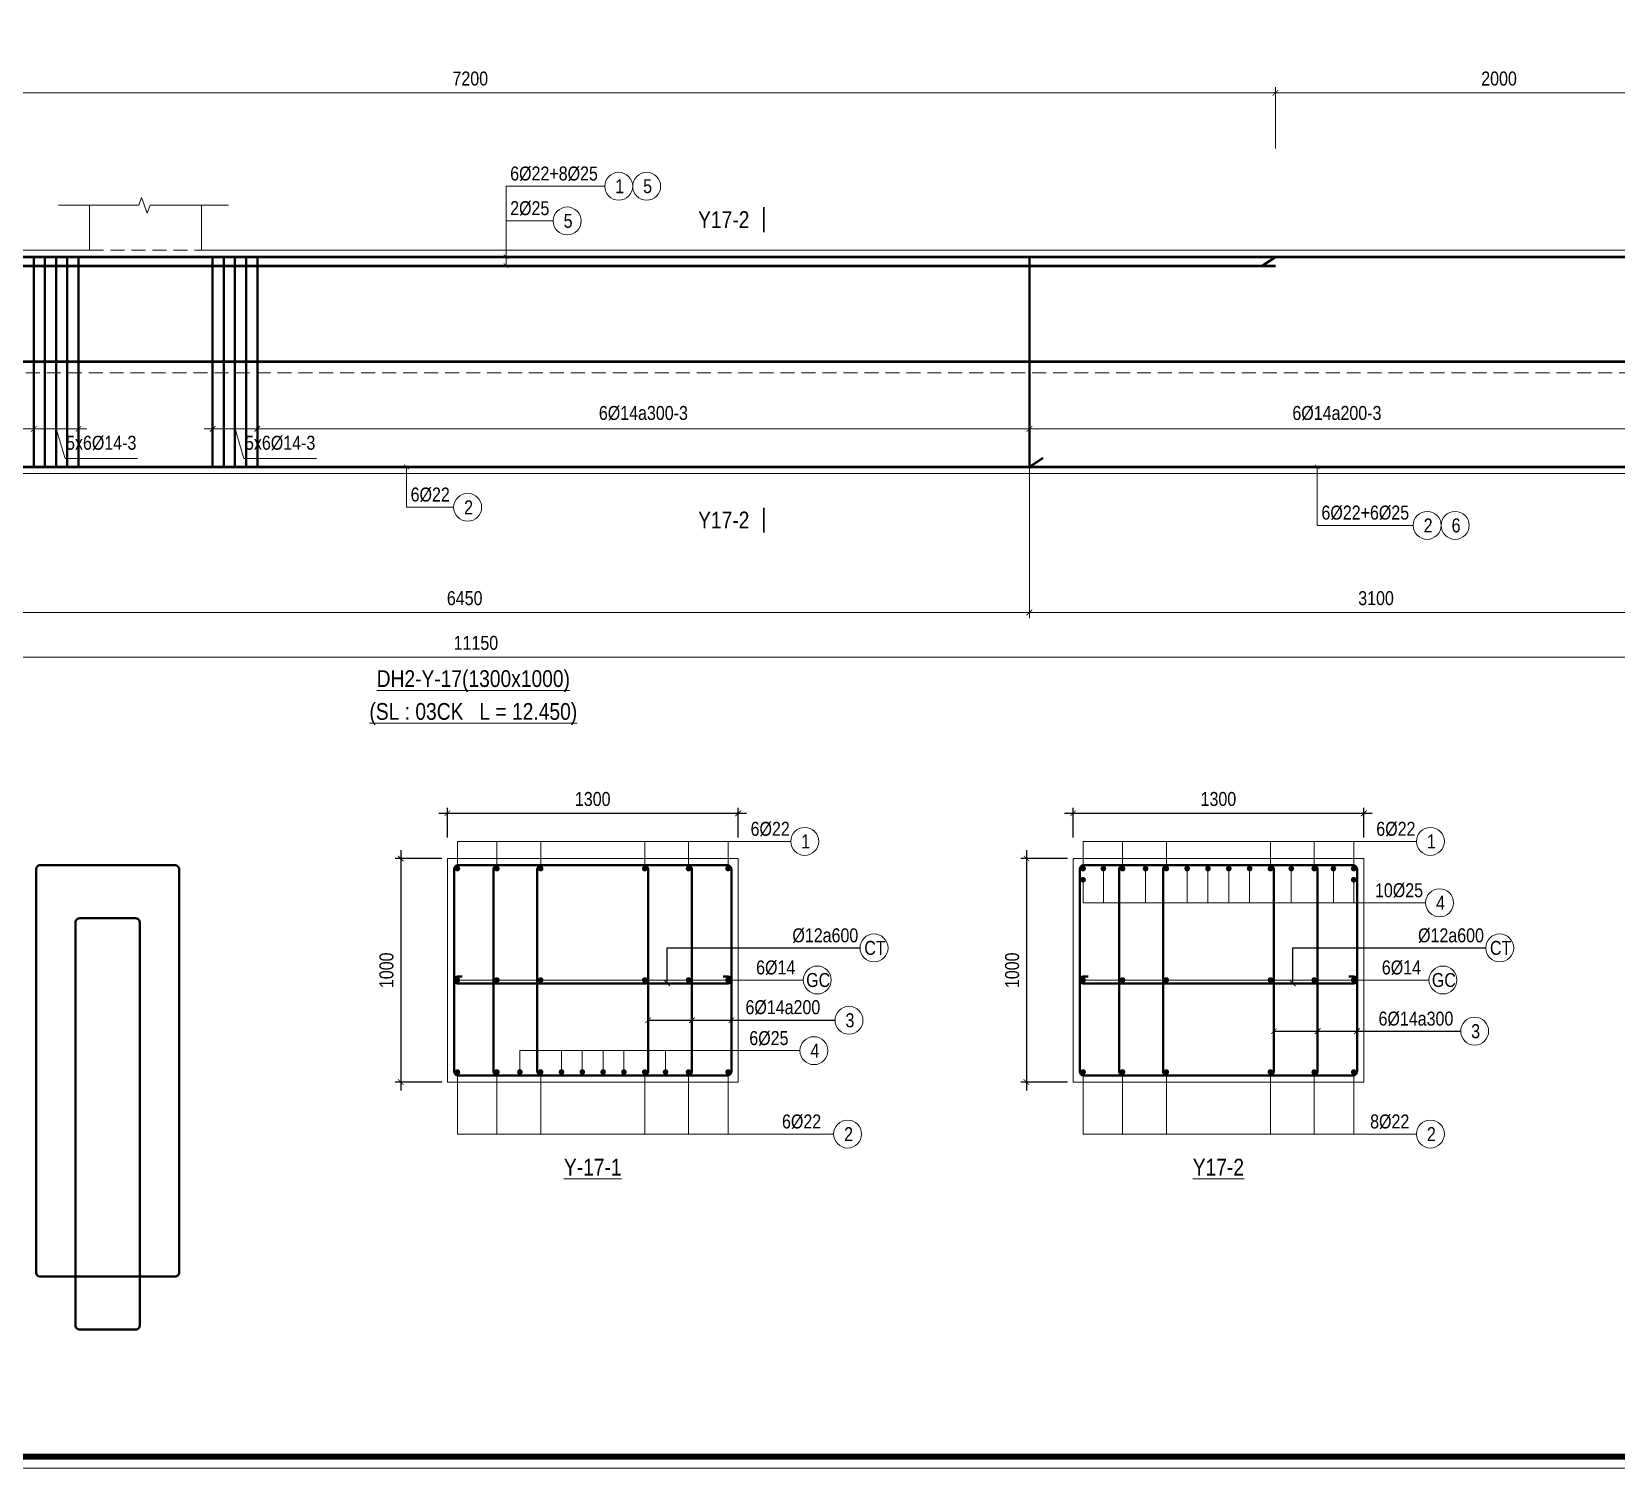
# Model space of a CAD drawing. Header units: millimetres. Extents: x 3014920 to 3563667, y -1638653 to -1356471.
# Drawn here: x 3199796 to 3206882, y -1620686 to -1614259 of the extents above; entities that cross this region are included whole.
import ezdxf
from ezdxf.enums import TextEntityAlignment as Align
from ezdxf.xclip import XClip

# ---------------------------------------------------------------- set-up
doc = ezdxf.new("R2010")
doc.units = ezdxf.units.MM
doc.header["$MEASUREMENT"] = 0
doc.header["$XCLIPFRAME"] = 0
doc.header["$PDMODE"] = 2
doc.linetypes.add('HIDDEN', pattern=[0.375, 0.25, -0.125])
doc.layers.get('0').update_dxf_attribs({"lineweight": 9})
doc.layers.get('Defpoints').update_dxf_attribs({"color": 10, "lineweight": 0})
for name, color, linetype, lineweight in [('CDAI', 21, 'Continuous', 40), ('CTHEP', 50, 'Continuous', 50), ('DBAO', 90, 'Continuous', 13), ('DGIONG', 130, 'Continuous', 13), ('DMo', 9, 'HIDDEN', 9), ('KTH', 154, 'Continuous', 9), ('Net khuat', 8, 'HIDDEN', 13), ('TEXT', 7, 'Continuous', 15)]:
    doc.layers.add(name, color=color, linetype=linetype, lineweight=lineweight)
doc.styles.add('Star-HelCon', font='VHELVCN_0.TTF')
doc.styles.add('TTP-HelCon', font='VHELVCN_0.TTF')
doc.styles.add('VNI-HELVE-CONDENSE', font='VHELVCN_0.TTF')
doc.dimstyles.new('kc-25', dxfattribs={"dimtxt": 62.5, "dimasz": 20, "dimexe": 20, "dimexo": 50, "dimgap": 25, "dimtad": 3, "dimdec": 0, "dimzin": 0, "dimdsep": 46, "dimtxsty": 'VNI-HELVE-CONDENSE', "dimblk": 'DIM', "dimcen": 2.5, "dimclrd": 256, "dimclre": 154, "dimclrt": 7, "dimaunit": 1, "dimadec": 0, "dimazin": 0, "dimtfac": 1, "dimtdec": 0, "dimtix": 1, "dimtmove": 0, "dimatfit": 3, "dimldrblk": 'DOT', "dimfxl": 1, "dimtolj": 1, "dimtzin": 0, "dimarcsym": 0})
doc.dimstyles.new('TTP-25', dxfattribs={"dimscale": 25, "dimtxt": 2.5, "dimasz": 1, "dimexe": 1, "dimexo": 1, "dimgap": 0.09, "dimtad": 0, "dimdec": 4, "dimrnd": 1, "dimzin": 9, "dimdsep": 46, "dimtxsty": 'TTP-HelCon', "dimblk": 'ARCHTICK', "dimcen": 0.09, "dimdle": 1.5, "dimclrd": 256, "dimclre": 256, "dimclrt": 7, "dimadec": 0, "dimazin": 0, "dimtfac": 1, "dimtdec": 4, "dimtmove": 0, "dimatfit": 3, "dimldrblk": 'ARCHTICK', "dimfxl": 1, "dimtvp": 1, "dimtolj": 1, "dimtzin": 0, "dimarcsym": 0})

# ---------------------------------------------------------------- blocks, each defined once
blk = doc.blocks.new('2Y-18')
at = {"layer": 'CTHEP'}
for p, q in [((1530, -30), (33160, -30)), ((33139.28463, -500), (1560, -500))]:
    blk.add_line(p, q, dxfattribs=at)
blk.add_lwpolyline([(1530, -970), (33160, -970), (33160, -370.27649)], dxfattribs=at)
at = {"layer": 'DBAO', "linetype": 'Continuous', "flags": 128}
for points in [[(1500, 200), (1500, -1000), (22375, -1000)], [(1500, -1100), (22275, -1100)]]:
    blk.add_lwpolyline(points, dxfattribs=at)
blk = doc.blocks.new('_ArchTick')
at = {"color": 0, "linetype": 'ByBlock', "const_width": 0.15}
blk.add_lwpolyline([(-0.5, -0.5), (0.5, 0.5)], dxfattribs=at)
blk = doc.blocks.new('*D2089')
at = {"layer": 'Defpoints', "color": 0, "transparency": 16777216}
for p in [(2596563.4, -2147249.9), (2594563.4, -2147523.9), (2596563.4, -2147623.9)]:
    blk.add_point(p, dxfattribs=at)
at = {"layer": 'KTH', "lineweight": -2, "transparency": 16777216}
for p, q in [((2594525.9, -2147249.9), (2596600.9, -2147249.9)), ((2594563.4, -2147498.9), (2594563.4, -2147224.9)), ((2596563.4, -2147598.9), (2596563.4, -2147224.9))]:
    blk.add_line(p, q, dxfattribs=at)
at = {"layer": 'KTH', "lineweight": -2, "transparency": 16777216, "xscale": 25, "yscale": 25, "zscale": 25, "rotation": 180}
blk.add_blockref('_ArchTick', (2594563.4, -2147249.9), dxfattribs=at)
at = {"layer": 'KTH', "lineweight": -2, "transparency": 16777216, "xscale": 25, "yscale": 25, "zscale": 25}
blk.add_blockref('_ArchTick', (2596563.4, -2147249.9), dxfattribs=at)
at = {"layer": 'KTH', "color": 7, "transparency": 16777216, "insert": (2595563.4, -2147186.1), "char_height": 62.5, "attachment_point": 5, "style": 'TTP-HelCon'}
blk.add_mtext('\\A1;2000', dxfattribs=at)
blk = doc.blocks.new('*D2092')
at = {"layer": 'Defpoints', "color": 0, "transparency": 16777216}
for p in [(2587363.3, -2147249.9), (2587363.3, -2147523.9), (2594563.4, -2147523.9)]:
    blk.add_point(p, dxfattribs=at)
at = {"layer": 'KTH', "lineweight": -2, "transparency": 16777216}
for p, q in [((2594600.9, -2147249.9), (2587325.8, -2147249.9)), ((2587363.3, -2147498.9), (2587363.3, -2147224.9)), ((2594563.4, -2147498.9), (2594563.4, -2147224.9))]:
    blk.add_line(p, q, dxfattribs=at)
at = {"layer": 'KTH', "lineweight": -2, "transparency": 16777216, "xscale": 25, "yscale": 25, "zscale": 25, "rotation": 180}
blk.add_blockref('_ArchTick', (2587363.3, -2147249.9), dxfattribs=at)
at = {"layer": 'KTH', "lineweight": -2, "transparency": 16777216, "xscale": 25, "yscale": 25, "zscale": 25}
blk.add_blockref('_ArchTick', (2594563.4, -2147249.9), dxfattribs=at)
at = {"layer": 'KTH', "color": 7, "transparency": 16777216, "insert": (2590963.3, -2147186.1), "char_height": 62.5, "attachment_point": 5, "style": 'TTP-HelCon'}
blk.add_mtext('\\A1;7200', dxfattribs=at)
blk = doc.blocks.new('*D2093')
at = {"layer": 'Defpoints', "color": 0, "transparency": 16777216}
for p in [(2590011.3, -2148555.8), (2593463.4, -2148555.8), (2590011.3, -2148752.9)]:
    blk.add_point(p, dxfattribs=at)
at = {"layer": 'KTH', "lineweight": -2, "transparency": 16777216}
for p, q in [((2590011.3, -2148580.8), (2590011.3, -2148777.9)), ((2593463.4, -2148580.8), (2593463.4, -2148777.9)), ((2593500.9, -2148752.9), (2589973.8, -2148752.9))]:
    blk.add_line(p, q, dxfattribs=at)
at = {"layer": 'KTH', "lineweight": -2, "transparency": 16777216, "xscale": 25, "yscale": 25, "zscale": 25, "rotation": 180}
blk.add_blockref('_ArchTick', (2590011.3, -2148752.9), dxfattribs=at)
at = {"layer": 'KTH', "lineweight": -2, "transparency": 16777216, "xscale": 25, "yscale": 25, "zscale": 25}
blk.add_blockref('_ArchTick', (2593463.4, -2148752.9), dxfattribs=at)
at = {"layer": 'KTH', "color": 7, "transparency": 16777216, "insert": (2591737.3, -2148683), "char_height": 62.5, "attachment_point": 5, "style": 'TTP-HelCon'}
blk.add_mtext('\\A1;6Þ14a300-3', dxfattribs=at)
blk = doc.blocks.new('*D2095')
at = {"layer": 'Defpoints', "color": 0, "transparency": 16777216}
for p in [(2593463.4, -2148555.8), (2596213.4, -2148555.8), (2593463.4, -2148752.9)]:
    blk.add_point(p, dxfattribs=at)
at = {"layer": 'KTH', "lineweight": -2, "transparency": 16777216}
for p, q in [((2593463.4, -2148580.8), (2593463.4, -2148777.9)), ((2596213.4, -2148580.8), (2596213.4, -2148777.9)), ((2596250.9, -2148752.9), (2593425.9, -2148752.9))]:
    blk.add_line(p, q, dxfattribs=at)
at = {"layer": 'KTH', "lineweight": -2, "transparency": 16777216, "xscale": 25, "yscale": 25, "zscale": 25, "rotation": 180}
blk.add_blockref('_ArchTick', (2593463.4, -2148752.9), dxfattribs=at)
at = {"layer": 'KTH', "lineweight": -2, "transparency": 16777216, "xscale": 25, "yscale": 25, "zscale": 25}
blk.add_blockref('_ArchTick', (2596213.4, -2148752.9), dxfattribs=at)
at = {"layer": 'KTH', "color": 7, "transparency": 16777216, "insert": (2594838.4, -2148683), "char_height": 62.5, "attachment_point": 5, "style": 'TTP-HelCon'}
blk.add_mtext('\\A1;6Þ14a200-3', dxfattribs=at)
blk = doc.blocks.new('*D2097')
at = {"layer": 'Defpoints', "color": 0, "transparency": 16777216}
for p in [(2585413.4, -2149273.4), (2596563.4, -2149273.4), (2596563.4, -2149774.4)]:
    blk.add_point(p, dxfattribs=at)
at = {"layer": 'KTH', "lineweight": -2, "transparency": 16777216}
for p, q in [((2585413.4, -2149298.4), (2585413.4, -2149799.4)), ((2596563.4, -2149298.4), (2596563.4, -2149799.4)), ((2585375.9, -2149774.4), (2596600.9, -2149774.4))]:
    blk.add_line(p, q, dxfattribs=at)
at = {"layer": 'KTH', "lineweight": -2, "transparency": 16777216, "xscale": 25, "yscale": 25, "zscale": 25, "rotation": 180}
blk.add_blockref('_ArchTick', (2585413.4, -2149774.4), dxfattribs=at)
at = {"layer": 'KTH', "lineweight": -2, "transparency": 16777216, "xscale": 25, "yscale": 25, "zscale": 25}
blk.add_blockref('_ArchTick', (2596563.4, -2149774.4), dxfattribs=at)
at = {"layer": 'KTH', "color": 7, "transparency": 16777216, "insert": (2590988.4, -2149710.5), "char_height": 62.5, "attachment_point": 5, "style": 'TTP-HelCon'}
blk.add_mtext('\\A1;11150', dxfattribs=at)
blk = doc.blocks.new('MC')
at = {"layer": 'CTHEP', "const_width": 10, "elevation": 0}
blk.add_lwpolyline([(36.4, 150), (36.4, 0)], dxfattribs=at)
at = {"layer": 'TEXT', "style": 'TTP-HelCon'}
blk.add_attdef('A', text='', height=100, dxfattribs=at).set_placement((-50, 25.5), align=Align.RIGHT)
blk = doc.blocks.new('*D2102')
at = {"layer": 'Defpoints', "color": 0, "transparency": 16777216}
for p in [(2593463.4, -2148452.9), (2588413.3, -2149164.7), (2593463.4, -2149574.4)]:
    blk.add_point(p, dxfattribs=at)
at = {"layer": 'KTH', "lineweight": -2, "transparency": 16777216}
for p, q in [((2593463.4, -2148477.9), (2593463.4, -2149599.4)), ((2588413.3, -2149189.7), (2588413.3, -2149599.4)), ((2588375.8, -2149574.4), (2593500.9, -2149574.4))]:
    blk.add_line(p, q, dxfattribs=at)
at = {"layer": 'KTH', "lineweight": -2, "transparency": 16777216, "xscale": 25, "yscale": 25, "zscale": 25, "rotation": 180}
blk.add_blockref('_ArchTick', (2588413.3, -2149574.4), dxfattribs=at)
at = {"layer": 'KTH', "lineweight": -2, "transparency": 16777216, "xscale": 25, "yscale": 25, "zscale": 25}
blk.add_blockref('_ArchTick', (2593463.4, -2149574.4), dxfattribs=at)
at = {"layer": 'KTH', "color": 7, "transparency": 16777216, "insert": (2590938.3, -2149510.6), "char_height": 62.5, "attachment_point": 5, "style": 'TTP-HelCon'}
blk.add_mtext('\\A1;6450', dxfattribs=at)
blk = doc.blocks.new('DIM')
h = blk.add_hatch(color=1)
h.paths.add_polyline_path([(0.49, 0.29, 1), (0.29, 0.49), (-0.19, 0), (0.19, 0)])
h.paths.add_polyline_path([(0.19, 0), (-0.19, 0), (-0.49, -0.29, 1), (-0.29, -0.49)])
at = {"color": 9}
for p, q in [((-0.19, 0), (-1.5, 0)), ((0.19, 0), (1.5, 0))]:
    blk.add_line(p, q, dxfattribs=at)
at = {"color": 1}
for p, q in [((-0.49, -0.29), (0.29, 0.49)), ((-0.29, -0.49), (0.49, 0.29)), ((-0.19, 0), (0.19, 0))]:
    blk.add_line(p, q, dxfattribs=at)
blk.add_arc((-0.39, -0.39), 0.138, 135, 315, dxfattribs=at)
blk = doc.blocks.new('*D2103')
at = {"layer": 'Defpoints', "color": 0, "transparency": 16777216}
for p in [(2593463.4, -2148452.9), (2596563.4, -2149155.6), (2596563.4, -2149574.4)]:
    blk.add_point(p, dxfattribs=at)
at = {"layer": 'KTH', "lineweight": -2, "transparency": 16777216}
for p, q in [((2593463.4, -2148477.9), (2593463.4, -2149599.4)), ((2596563.4, -2149180.6), (2596563.4, -2149599.4)), ((2593425.9, -2149574.4), (2596600.9, -2149574.4))]:
    blk.add_line(p, q, dxfattribs=at)
at = {"layer": 'KTH', "lineweight": -2, "transparency": 16777216, "xscale": 25, "yscale": 25, "zscale": 25, "rotation": 180}
blk.add_blockref('_ArchTick', (2593463.4, -2149574.4), dxfattribs=at)
at = {"layer": 'KTH', "lineweight": -2, "transparency": 16777216, "xscale": 25, "yscale": 25, "zscale": 25}
blk.add_blockref('_ArchTick', (2596563.4, -2149574.4), dxfattribs=at)
at = {"layer": 'KTH', "color": 7, "transparency": 16777216, "insert": (2595013.4, -2149510.6), "char_height": 62.5, "attachment_point": 5, "style": 'TTP-HelCon'}
blk.add_mtext('\\A1;3100', dxfattribs=at)
blk = doc.blocks.new('*D2104')
at = {"layer": 'Defpoints', "color": 0, "transparency": 16777216}
for p in [(2589811.3, -2148555.8), (2590011.3, -2148555.8), (2590011.3, -2148752.9)]:
    blk.add_point(p, dxfattribs=at)
at = {"layer": 'KTH', "lineweight": -2, "transparency": 16777216}
for p, q in [((2589811.3, -2148580.8), (2589811.3, -2148777.9)), ((2590011.3, -2148580.8), (2590011.3, -2148777.9)), ((2589773.8, -2148752.9), (2590048.8, -2148752.9)), ((2589911.3, -2148752.9), (2589951.2, -2148886.2)), ((2589951.2, -2148886.2), (2590275, -2148886.2))]:
    blk.add_line(p, q, dxfattribs=at)
at = {"layer": 'KTH', "lineweight": -2, "transparency": 16777216, "xscale": 25, "yscale": 25, "zscale": 25, "rotation": 180}
blk.add_blockref('_ArchTick', (2589811.3, -2148752.9), dxfattribs=at)
at = {"layer": 'KTH', "lineweight": -2, "transparency": 16777216, "xscale": 25, "yscale": 25, "zscale": 25}
blk.add_blockref('_ArchTick', (2590011.3, -2148752.9), dxfattribs=at)
at = {"layer": 'KTH', "color": 7, "transparency": 16777216, "insert": (2590113.1, -2148816.3), "char_height": 62.5, "attachment_point": 5, "style": 'TTP-HelCon'}
blk.add_mtext('\\A1;5x6Þ14-3', dxfattribs=at)
blk = doc.blocks.new('*D2105')
at = {"layer": 'Defpoints', "color": 0, "transparency": 16777216}
for p in [(2589011.3, -2148555.8), (2589211.3, -2148555.8), (2589011.3, -2148752.9)]:
    blk.add_point(p, dxfattribs=at)
at = {"layer": 'KTH', "lineweight": -2, "transparency": 16777216}
for p, q in [((2589011.3, -2148580.8), (2589011.3, -2148777.9)), ((2589211.3, -2148580.8), (2589211.3, -2148777.9)), ((2589248.8, -2148752.9), (2588973.8, -2148752.9)), ((2589111.3, -2148752.9), (2589151.2, -2148886.2)), ((2589151.2, -2148886.2), (2589475, -2148886.2))]:
    blk.add_line(p, q, dxfattribs=at)
at = {"layer": 'KTH', "lineweight": -2, "transparency": 16777216, "xscale": 25, "yscale": 25, "zscale": 25, "rotation": 180}
blk.add_blockref('_ArchTick', (2589011.3, -2148752.9), dxfattribs=at)
at = {"layer": 'KTH', "lineweight": -2, "transparency": 16777216, "xscale": 25, "yscale": 25, "zscale": 25}
blk.add_blockref('_ArchTick', (2589211.3, -2148752.9), dxfattribs=at)
at = {"layer": 'KTH', "color": 7, "transparency": 16777216, "insert": (2589313.1, -2148816.3), "char_height": 62.5, "attachment_point": 5, "style": 'TTP-HelCon'}
blk.add_mtext('\\A1;5x6Þ14-3', dxfattribs=at)
blk = doc.blocks.new('*D2106')
at = {"layer": 'Defpoints', "color": 0, "transparency": 16777216}
for p in [(2588413.3, -2148555.8), (2589011.3, -2148555.8), (2588413.3, -2148752.9)]:
    blk.add_point(p, dxfattribs=at)
at = {"layer": 'KTH', "lineweight": -2, "transparency": 16777216}
for p, q in [((2588413.3, -2148580.8), (2588413.3, -2148777.9)), ((2589011.3, -2148580.8), (2589011.3, -2148777.9)), ((2589048.8, -2148752.9), (2588375.8, -2148752.9))]:
    blk.add_line(p, q, dxfattribs=at)
at = {"layer": 'KTH', "lineweight": -2, "transparency": 16777216, "xscale": 25, "yscale": 25, "zscale": 25, "rotation": 180}
blk.add_blockref('_ArchTick', (2588413.3, -2148752.9), dxfattribs=at)
at = {"layer": 'KTH', "lineweight": -2, "transparency": 16777216, "xscale": 25, "yscale": 25, "zscale": 25}
blk.add_blockref('_ArchTick', (2589011.3, -2148752.9), dxfattribs=at)
at = {"layer": 'KTH', "color": 7, "transparency": 16777216, "insert": (2588712.3, -2148683), "char_height": 62.5, "attachment_point": 5, "style": 'TTP-HelCon'}
blk.add_mtext('\\A1;6Þ14a300-3', dxfattribs=at)
blk = doc.blocks.new('*D366')
at = {"layer": 'Defpoints', "color": 0, "ltscale": 500, "transparency": 16777216}
for p in [(3201655.1, -1617957.7), (3201446.9, -1618957.7), (3201655.1, -1618957.7)]:
    blk.add_point(p, dxfattribs=at)
at = {"layer": 'KTH', "lineweight": -2, "ltscale": 500, "transparency": 16777216}
for p, q in [((3201446.9, -1617920.2), (3201446.9, -1618995.2)), ((3201630.1, -1617957.7), (3201421.9, -1617957.7)), ((3201630.1, -1618957.7), (3201421.9, -1618957.7))]:
    blk.add_line(p, q, dxfattribs=at)
at = {"layer": 'KTH', "lineweight": -2, "ltscale": 500, "transparency": 16777216, "xscale": 25, "yscale": 25, "zscale": 25}
for p, rotation in [((3201446.9, -1617957.7), 90), ((3201446.9, -1618957.7), 270)]:
    blk.add_blockref('_ArchTick', p, dxfattribs=dict(at, rotation=rotation))
at = {"layer": 'KTH', "color": 7, "ltscale": 500, "transparency": 16777216, "insert": (3201383, -1618457.7), "char_height": 62.5, "attachment_point": 5, "rotation": 90, "style": 'TTP-HelCon'}
blk.add_mtext('\\A1;1000', dxfattribs=at)
blk = doc.blocks.new('*D367')
at = {"layer": 'Defpoints', "color": 0, "ltscale": 500, "transparency": 16777216}
for p in [(3201655.1, -1617755.5), (3201655.1, -1617888.7), (3202955.1, -1617888.7)]:
    blk.add_point(p, dxfattribs=at)
at = {"layer": 'KTH', "lineweight": -2, "ltscale": 500, "transparency": 16777216}
for p, q in [((3202992.6, -1617755.5), (3201617.6, -1617755.5)), ((3201655.1, -1617863.7), (3201655.1, -1617730.5)), ((3202955.1, -1617863.7), (3202955.1, -1617730.5))]:
    blk.add_line(p, q, dxfattribs=at)
at = {"layer": 'KTH', "lineweight": -2, "ltscale": 500, "transparency": 16777216, "xscale": 25, "yscale": 25, "zscale": 25, "rotation": 180}
blk.add_blockref('_ArchTick', (3201655.1, -1617755.5), dxfattribs=at)
at = {"layer": 'KTH', "lineweight": -2, "ltscale": 500, "transparency": 16777216, "xscale": 25, "yscale": 25, "zscale": 25}
blk.add_blockref('_ArchTick', (3202955.1, -1617755.5), dxfattribs=at)
at = {"layer": 'KTH', "color": 7, "ltscale": 500, "transparency": 16777216, "insert": (3202305.1, -1617691.7), "char_height": 62.5, "attachment_point": 5, "style": 'TTP-HelCon'}
blk.add_mtext('\\A1;1300', dxfattribs=at)
blk = doc.blocks.new('*D368')
at = {"layer": 'Defpoints', "color": 0, "ltscale": 500, "transparency": 16777216}
for p in [(3204452.8, -1617957.7), (3204244.6, -1618957.7), (3204452.8, -1618957.7)]:
    blk.add_point(p, dxfattribs=at)
at = {"layer": 'KTH', "lineweight": -2, "ltscale": 500, "transparency": 16777216}
for p, q in [((3204244.6, -1617920.2), (3204244.6, -1618995.2)), ((3204427.8, -1617957.7), (3204219.6, -1617957.7)), ((3204427.8, -1618957.7), (3204219.6, -1618957.7))]:
    blk.add_line(p, q, dxfattribs=at)
at = {"layer": 'KTH', "lineweight": -2, "ltscale": 500, "transparency": 16777216, "xscale": 25, "yscale": 25, "zscale": 25}
for p, rotation in [((3204244.6, -1617957.7), 90), ((3204244.6, -1618957.7), 270)]:
    blk.add_blockref('_ArchTick', p, dxfattribs=dict(at, rotation=rotation))
at = {"layer": 'KTH', "color": 7, "ltscale": 500, "transparency": 16777216, "insert": (3204180.7, -1618457.7), "char_height": 62.5, "attachment_point": 5, "rotation": 90, "style": 'TTP-HelCon'}
blk.add_mtext('\\A1;1000', dxfattribs=at)
blk = doc.blocks.new('*D369')
at = {"layer": 'Defpoints', "color": 0, "ltscale": 500, "transparency": 16777216}
for p in [(3204452.8, -1617755.5), (3204452.8, -1617888.7), (3205752.8, -1617888.7)]:
    blk.add_point(p, dxfattribs=at)
at = {"layer": 'KTH', "lineweight": -2, "ltscale": 500, "transparency": 16777216}
for p, q in [((3205790.3, -1617755.5), (3204415.3, -1617755.5)), ((3204452.8, -1617863.7), (3204452.8, -1617730.5)), ((3205752.8, -1617863.7), (3205752.8, -1617730.5))]:
    blk.add_line(p, q, dxfattribs=at)
at = {"layer": 'KTH', "lineweight": -2, "ltscale": 500, "transparency": 16777216, "xscale": 25, "yscale": 25, "zscale": 25, "rotation": 180}
blk.add_blockref('_ArchTick', (3204452.8, -1617755.5), dxfattribs=at)
at = {"layer": 'KTH', "lineweight": -2, "ltscale": 500, "transparency": 16777216, "xscale": 25, "yscale": 25, "zscale": 25}
blk.add_blockref('_ArchTick', (3205752.8, -1617755.5), dxfattribs=at)
at = {"layer": 'KTH', "color": 7, "ltscale": 500, "transparency": 16777216, "insert": (3205102.8, -1617691.7), "char_height": 62.5, "attachment_point": 5, "style": 'TTP-HelCon'}
blk.add_mtext('\\A1;1300', dxfattribs=at)
blk = doc.blocks.new('CHG_XX_Khung ten')
blk.add_lwpolyline([(15, 579), (826, 579), (826, 15), (15, 15)], close=True)
at = {"color": 4, "linetype": 'Continuous', "const_width": 1}
blk.add_lwpolyline([(17, 577), (824, 577), (824, 17), (17, 17)], close=True, dxfattribs=at)
blk = doc.blocks.new('2Y-43')
at = {"layer": 'CDAI'}
for points in [[(2589011.25174, -2147982.93874), (2589011.25174, -2148922.93874)], [(2589061.25174, -2147982.93874), (2589061.25174, -2148922.93874)], [(2589111.25174, -2147982.93874), (2589111.25174, -2148922.93874)], [(2589161.25174, -2147982.93874), (2589161.25174, -2148922.93874)], [(2589211.25174, -2147982.93874), (2589211.25174, -2148922.93874)], [(2589811.25174, -2147982.93874), (2589811.25174, -2148922.93874)], [(2589861.25174, -2147982.93874), (2589861.25174, -2148922.93874)], [(2589911.25174, -2147982.93874), (2589911.25174, -2148922.93874)], [(2589961.25174, -2147982.93874), (2589961.25174, -2148922.93874)], [(2590011.25174, -2147982.93874), (2590011.25174, -2148922.93874)]]:
    blk.add_lwpolyline(points, dxfattribs=at)
at = {"layer": 'CDAI', "elevation": 0}
blk.add_lwpolyline([(2593463.35307, -2147982.93874), (2593463.35307, -2148922.93873)], dxfattribs=at)
at = {"layer": 'CTHEP'}
for p, q in [((2594504.95315, -2148022.93874), (2594564.80476, -2147982.93874)), ((2596517.81973, -2148452.93874), (2584208.89826, -2148452.93874)), ((2593463.35307, -2148922.93874), (2593523.20468, -2148882.93874)), ((2584146.75912, -2148922.93874), (2596533.35307, -2148922.93873))]:
    blk.add_line(p, q, dxfattribs=at)
for points in [[(2584141.92866, -2147982.93874), (2584141.92866, -2147982.93874), (2596530.06128, -2147982.93874)], [(2587363.3458, -2148022.93874), (2594563.35307, -2148022.93874)]]:
    blk.add_lwpolyline(points, dxfattribs=at)
at = {"layer": 'DBAO', "linetype": 'Continuous'}
for p, q in [((2589261.25174, -2147752.94069), (2589261.25174, -2147952.94069)), ((2589761.25174, -2147752.94069), (2589761.25174, -2147952.94069)), ((2585663.35341, -2147952.93874), (2589261.25174, -2147952.93874)), ((2589761.25174, -2147952.93874), (2596263.35307, -2147952.93874))]:
    blk.add_line(p, q, dxfattribs=at)
at = {"layer": 'DBAO', "linetype": 'Continuous', "flags": 128}
blk.add_lwpolyline([(2584113.35308, -2148952.93874), (2596563.35307, -2148952.93874), (2596563.35307, -2147952.93874)], dxfattribs=at)
at = {"layer": 'DGIONG', "linetype": 'Continuous', "flags": 128}
blk.add_lwpolyline([(2589882.9135, -2147752.94069), (2589531.38507, -2147752.94069), (2589518.88507, -2147787.28415), (2589493.88507, -2147718.59722), (2589481.38507, -2147752.94069), (2589122.24144, -2147752.94069)], dxfattribs=at)
at = {"layer": 'DGIONG'}
for centre in [(2591626.97391, -2147667.6904), (2591751.97391, -2147667.6904), (2591396.60266, -2147822.67141), (2590951.5273, -2149103.69457), (2595242.10044, -2149184.64555), (2595367.10044, -2149184.64555)]:
    blk.add_circle(centre, 62.5, dxfattribs=at)
at = {"layer": 'Net khuat', "ltscale": 250}
for p, q in [((2589261.25174, -2147952.94069), (2589761.25174, -2147952.94069)), ((2585413.35308, -2148502.93874), (2596263.35307, -2148502.93874))]:
    blk.add_line(p, q, dxfattribs=at)
at = {"xscale": 0.75, "yscale": 0.75, "zscale": 0.75}
for p in [(2592248.85115, -2147873.4325), (2592248.85115, -2149217.16679)]:
    blk.add_blockref('MC', p, dxfattribs=at).add_auto_attribs({'A': 'Y17-2'})
at = {"layer": 'TEXT', "style": 'TTP-HelCon'}
for s, p in [('6Þ22+8Þ25', (2591141.68428, -2147641.83746, 0)), ('2Þ25', (2591141.68428, -2147796.81846, 0)), ('6Þ22', (2590696.60892, -2149077.84163, 0)), ('6Þ22+6Þ25', (2594769.29257, -2149158.79261, 0))]:
    blk.add_text(s, height=62.5, dxfattribs=at).set_placement(p)
at = {"layer": 'TEXT', "style": 'Star-HelCon'}
for s, p in [('1', (2591631.14058, -2147667.6904)), ('5', (2591756.14058, -2147667.6904)), ('5', (2591400.76932, -2147822.67141)), ('2', (2590955.69397, -2149103.69457)), ('2', (2595246.26711, -2149184.64555)), ('6', (2595371.26711, -2149184.64555))]:
    blk.add_text(s, height=62.5, dxfattribs=at).set_placement(p, align=Align.MIDDLE)
at = {"layer": 'TEXT', "color": 6, "style": 'TTP-HelCon'}
for s, p in [('%%UDH2-Y-17(1300x1000)', (2590976.86355, -2149907.54444)), ('%%U(SL : 03CK   L = 12.450)', (2590976.86355, -2150054.43903))]:
    blk.add_text(s, height=75, dxfattribs=at).set_placement(p, align=Align.CENTER)
at = {"layer": 'KTH'}
for base, p1, p2, picture, middle in [((2587363.3458, -2147249.89963), (2594563.35307, -2147523.90424), (2587363.3458, -2147523.90424), '*D2092', (2590963.34943, -2147186.0663)), ((2596563.35307, -2147249.89963), (2594563.35307, -2147523.90424), (2596563.35307, -2147623.90424), '*D2089', (2595563.35307, -2147186.0663)), ((2596563.35307, -2149574.4065), (2593463.35307, -2148452.93874), (2596563.35307, -2149155.57008), '*D2103', (2595013.35307, -2149510.57317))]:
    dim = blk.add_linear_dim(base=base, p1=p1, p2=p2, dimstyle='TTP-25', override={"dimtmove": 1}, dxfattribs=at)
    dim.commit()
    dim.dimension.update_dxf_attribs({"geometry": picture, "text_midpoint": middle})
for base, p1, p2, text, picture, middle in [((2593463.35307, -2149574.4065), (2588413.3458, -2149164.65573), (2593463.35307, -2148452.93874), '6450', '*D2102', (2590938.34943, -2149510.57317)), ((2590011.25174, -2148752.93874), (2589811.25174, -2148555.80207), (2590011.25174, -2148555.80207), '5x6Þ14-3', '*D2104', (2589953.47674, -2148816.27207))]:
    dim = blk.add_linear_dim(base=base, p1=p1, p2=p2, text=text, dimstyle='TTP-25', override={"dimtmove": 1}, dxfattribs=at)
    dim.commit()
    dim.dimension.update_dxf_attribs({"geometry": picture, "text_midpoint": middle})
for base, p1, p2, text, picture, middle in [((2588413.3458, -2148752.93874), (2589011.25174, -2148555.80207), (2588413.3458, -2148555.80207), '6Þ14a300-3', '*D2106', (2588712.29877, -2148683.02207)), ((2589011.25174, -2148752.93874), (2589211.25174, -2148555.80207), (2589011.25174, -2148555.80207), '5x6Þ14-3', '*D2105', (2589153.47674, -2148816.27207)), ((2590011.25174, -2148752.93874), (2593463.35307, -2148555.80207), (2590011.25174, -2148555.80207), '6Þ14a300-3', '*D2093', (2591737.3024, -2148683.02207)), ((2593463.35307, -2148752.93874), (2596213.35307, -2148555.80207), (2593463.35307, -2148555.80207), '6Þ14a200-3', '*D2095', (2594838.35307, -2148683.02207))]:
    dim = blk.add_linear_dim(base=base, p1=p1, p2=p2, angle=180, text=text, dimstyle='TTP-25', override={"dimtmove": 1}, dxfattribs=at)
    dim.commit()
    dim.dimension.update_dxf_attribs({"geometry": picture, "text_midpoint": middle})
dim = blk.add_linear_dim(base=(2596563.35307, -2149774.36224), p1=(2585413.3533, -2149273.36224), p2=(2596563.35307, -2149273.36224), angle=180, dimstyle='TTP-25', override={"dimtmove": 1}, dxfattribs=at)
dim.commit()
dim.dimension.update_dxf_attribs({"geometry": '*D2097', "text_midpoint": (2590988.35319, -2149710.52891)})
at = {"layer": 'DGIONG'}
for points in [[(2591123.17251, -2147982.93874), (2591123.17225, -2147667.6904), (2591564.47391, -2147667.6904)], [(2591123.17251, -2148022.93874), (2591123.17225, -2147822.67141), (2591334.10266, -2147822.67141)], [(2590678.09705, -2148922.93874), (2590678.09689, -2149103.69457), (2590889.0273, -2149103.69457)], [(2594750.78085, -2148922.93874), (2594750.78054, -2149184.64555), (2595179.60044, -2149184.64555)]]:
    blk.add_leader(points, dimstyle='kc-25', override={"dimtad": 0, "dimldrblk": 'ArchTick', "dimfxl": 100, "dimarcsym": 1}, dxfattribs=at)

msp = doc.modelspace()

# ---------------------------------------------------------------- linework, layer by layer
at = {"layer": 'CDAI', "elevation": 0}
for points in [[(3199834.72618, -1617987.74011), (3200437.22618, -1617987.74011, -0.4142135624), (3200455.97618, -1618006.49011), (3200455.97618, -1619808.99011, -0.4142135624), (3200437.22618, -1619827.74011), (3199834.72618, -1619827.74011, -0.4142135624), (3199815.97618, -1619808.99011), (3199815.97618, -1618006.49011, -0.4142135624)], [(3201703.85055, -1617987.74011), (3202906.35055, -1617987.74011, -0.4142135624), (3202925.10055, -1618006.49011), (3202925.10055, -1618908.99011, -0.4142135624), (3202906.35055, -1618927.74011), (3201703.85055, -1618927.74011, -0.4142135624), (3201685.10055, -1618908.99011), (3201685.10055, -1618006.49011, -0.4142135624)], [(3201880.27913, -1617987.74011), (3202729.92198, -1617987.74011, -0.4142135624), (3202748.67198, -1618006.49011), (3202748.67198, -1618908.99011, -0.4142135624), (3202729.92198, -1618927.74011), (3201880.27913, -1618927.74011, -0.4142135624), (3201861.52913, -1618908.99011), (3201861.52913, -1618006.49011, -0.4142135624)], [(3202076.15825, -1617987.74011), (3202534.04286, -1617987.74011, -0.4142135624), (3202552.79286, -1618006.49011), (3202552.79286, -1618908.99011, -0.4142135624), (3202534.04286, -1618927.74011), (3202076.15825, -1618927.74011, -0.4142135624), (3202057.40825, -1618908.99011), (3202057.40825, -1618006.49011, -0.4142135624)], [(3204501.56982, -1617987.74011), (3205704.06982, -1617987.74011, -0.4142135624), (3205722.81982, -1618006.49011), (3205722.81982, -1618908.99011, -0.4142135624), (3205704.06982, -1618927.74011), (3204501.56982, -1618927.74011, -0.4142135624), (3204482.81982, -1618908.99011), (3204482.81982, -1618006.49011, -0.4142135624)], [(3204677.99839, -1617987.74011), (3205527.64125, -1617987.74011, -0.4142135624), (3205546.39125, -1618006.49011), (3205546.39125, -1618908.99011, -0.4142135624), (3205527.64125, -1618927.74011), (3204677.99839, -1618927.74011, -0.4142135624), (3204659.24839, -1618908.99011), (3204659.24839, -1618006.49011, -0.4142135624)], [(3204873.87751, -1617987.74011), (3205331.76212, -1617987.74011, -0.4142135624), (3205350.51212, -1618006.49011), (3205350.51212, -1618908.99011, -0.4142135624), (3205331.76212, -1618927.74011), (3204873.87751, -1618927.74011, -0.4142135624), (3204855.12751, -1618908.99011), (3204855.12751, -1618006.49011, -0.4142135624)], [(3200260.79761, -1618224.91674), (3200011.15475, -1618224.91674, 0.4142135624), (3199992.40475, -1618243.66674), (3199992.40475, -1620046.16675, 0.4142135624), (3200011.15475, -1620064.91675), (3200260.79761, -1620064.91674, 0.4142135624), (3200279.54761, -1620046.16674), (3200279.54761, -1618243.66674, 0.4142135624)]]:
    msp.add_lwpolyline(points, format="xyb", close=True, dxfattribs=at)
for points in [[(3201722.02054, -1618486.07344), (3201700.10055, -1618486.07344, 0.4142135624), (3201685.10055, -1618501.07344, 0.4142135624), (3201700.10055, -1618516.07344), (3202910.10055, -1618516.07344, 0.4142135624), (3202925.10055, -1618501.07344, 0.4142135624), (3202910.10055, -1618486.07344), (3202888.18056, -1618486.07344)], [(3204519.73981, -1618486.07344), (3204497.81982, -1618486.07344, 0.4142135624), (3204482.81982, -1618501.07344, 0.4142135624), (3204497.81982, -1618516.07344), (3205707.81982, -1618516.07344, 0.4142135624), (3205722.81982, -1618501.07344, 0.4142135624), (3205707.81982, -1618486.07344), (3205685.89983, -1618486.07344)]]:
    msp.add_lwpolyline(points, format="xyb", dxfattribs=at)
at = {"layer": 'CTHEP', "const_width": 12.5, "elevation": 0}
for points in [[(3201693.85055, -1618002.74011, 1), (3201706.35055, -1618002.74011, 1)], [(3201870.27913, -1618002.74011, -1), (3201882.77913, -1618002.74011, -1)], [(3202066.15825, -1618002.74011, -1), (3202078.65825, -1618002.74011, -1)], [(3202531.54286, -1618002.74011, -1), (3202544.04286, -1618002.74011, -1)], [(3202739.92198, -1618002.74011, 1), (3202727.42198, -1618002.74011, 1)], [(3202903.85055, -1618002.74011, 1), (3202916.35055, -1618002.74011, 1)], [(3204491.56982, -1618002.74011, 1), (3204504.06982, -1618002.74011, 1)], [(3204582.2841, -1618002.74011, -1), (3204594.7841, -1618002.74011, -1)], [(3204667.99839, -1618002.74011, -1), (3204680.49839, -1618002.74011, -1)], [(3204770.80059, -1618002.74011, -1), (3204783.30059, -1618002.74011, -1)], [(3204863.87751, -1618002.74011, -1), (3204876.37751, -1618002.74011, -1)], [(3204956.95443, -1618002.74011, -1), (3204969.45443, -1618002.74011, -1)], [(3205062.53136, -1618002.74011, 1), (3205050.03136, -1618002.74011, 1)], [(3205143.10828, -1618002.74011, -1), (3205155.60828, -1618002.74011, -1)], [(3205236.1852, -1618002.74011, -1), (3205248.6852, -1618002.74011, -1)], [(3205329.26212, -1618002.74011, -1), (3205341.76212, -1618002.74011, -1)], [(3205434.83905, -1618002.74011, 1), (3205422.33905, -1618002.74011, 1)], [(3205537.64125, -1618002.74011, 1), (3205525.14125, -1618002.74011, 1)], [(3205623.35553, -1618002.74011, 1), (3205610.85553, -1618002.74011, 1)], [(3205701.56982, -1618002.74011, 1), (3205714.06982, -1618002.74011, 1)], [(3204491.56982, -1618052.74011, 1), (3204504.06982, -1618052.74011, 1)], [(3205701.56982, -1618052.74011, 1), (3205714.06982, -1618052.74011, 1)], [(3201693.85055, -1618501.07344, 1), (3201706.35055, -1618501.07344, 1)], [(3201870.27913, -1618501.07345, -1), (3201882.77913, -1618501.07345, -1)], [(3202066.15825, -1618501.07345, -1), (3202078.65825, -1618501.07345, -1)], [(3202531.54286, -1618501.07345, -1), (3202544.04286, -1618501.07345, -1)], [(3202739.92198, -1618501.07345, 1), (3202727.42198, -1618501.07345, 1)], [(3202903.85055, -1618501.07344, 1), (3202916.35055, -1618501.07344, 1)], [(3204491.56982, -1618501.07344, 1), (3204504.06982, -1618501.07344, 1)], [(3204667.99839, -1618501.07345, -1), (3204680.49839, -1618501.07345, -1)], [(3204863.87751, -1618501.07345, -1), (3204876.37751, -1618501.07345, -1)], [(3205329.26212, -1618501.07345, -1), (3205341.76212, -1618501.07345, -1)], [(3205537.64125, -1618501.07345, 1), (3205525.14125, -1618501.07345, 1)], [(3205701.56982, -1618501.07344, 1), (3205714.06982, -1618501.07344, 1)], [(3201693.85055, -1618912.74011, 1), (3201706.35055, -1618912.74011, 1)], [(3201870.27913, -1618912.74011, 1), (3201882.77913, -1618912.74011, 1)], [(3201973.08132, -1618912.74011, 1), (3201985.58132, -1618912.74011, 1)], [(3202066.15825, -1618912.74011, 1), (3202078.65825, -1618912.74011, 1)], [(3202159.23517, -1618912.74011, 1), (3202171.73517, -1618912.74011, 1)], [(3202264.81209, -1618912.74011, -1), (3202252.31209, -1618912.74011, -1)], [(3202345.38902, -1618912.74011, 1), (3202357.88902, -1618912.74011, 1)], [(3202438.46594, -1618912.74011, 1), (3202450.96594, -1618912.74011, 1)], [(3202531.54286, -1618912.74011, 1), (3202544.04286, -1618912.74011, 1)], [(3202637.11978, -1618912.74011, -1), (3202624.61978, -1618912.74011, -1)], [(3202739.92198, -1618912.74011, -1), (3202727.42198, -1618912.74011, -1)], [(3202903.85055, -1618912.74011, 1), (3202916.35055, -1618912.74011, 1)], [(3204491.56982, -1618912.74011, 1), (3204504.06982, -1618912.74011, 1)], [(3204667.99839, -1618912.74011, 1), (3204680.49839, -1618912.74011, 1)], [(3204863.87751, -1618912.74011, 1), (3204876.37751, -1618912.74011, 1)], [(3205329.26212, -1618912.74011, 1), (3205341.76212, -1618912.74011, 1)], [(3205537.64125, -1618912.74011, -1), (3205525.14125, -1618912.74011, -1)], [(3205701.56982, -1618912.74011, 1), (3205714.06982, -1618912.74011, 1)]]:
    msp.add_lwpolyline(points, format="xyb", close=True, dxfattribs=at)
at = {"layer": 'DBAO', "elevation": 0, "flags": 128}
for points in [[(3201655.10055, -1617957.74011), (3202955.10055, -1617957.74011)], [(3202955.10055, -1617957.74011), (3202955.10055, -1618957.74011), (3201655.10055, -1618957.74011), (3201655.10055, -1617957.74011)], [(3204452.81982, -1617957.74011), (3205752.81982, -1617957.74011)], [(3205752.81982, -1617957.74011), (3205752.81982, -1618957.74011), (3204452.81982, -1618957.74011), (3204452.81982, -1617957.74011)]]:
    msp.add_lwpolyline(points, dxfattribs=at)
at = {"layer": 'DGIONG'}
for p, q in [((3201700.10055, -1618002.74011), (3201700.10055, -1617880.99011)), ((3201700.10055, -1617880.99011), (3203190.69706, -1617880.99011)), ((3201876.52913, -1618002.74011), (3201876.52913, -1617880.99011)), ((3202072.40825, -1618002.74011), (3202072.40825, -1617880.99011)), ((3202537.79286, -1618002.74011), (3202537.79286, -1617880.99011)), ((3202733.67198, -1618002.74011), (3202733.67198, -1617880.99011)), ((3202910.10055, -1618002.74011), (3202910.10055, -1617880.99011)), ((3204497.81982, -1618002.74011), (3204497.81982, -1617880.99011)), ((3204497.81982, -1617880.99011), (3205988.41633, -1617880.99011)), ((3204674.24839, -1618002.74011), (3204674.24839, -1617880.99011)), ((3204870.12751, -1618002.74011), (3204870.12751, -1617880.99011)), ((3205335.51212, -1618002.74011), (3205335.51212, -1617880.99011)), ((3205531.39125, -1618002.74011), (3205531.39125, -1617880.99011)), ((3205707.81982, -1618002.74011), (3205707.81982, -1617880.99011)), ((3204497.81982, -1618052.74011), (3204497.81982, -1618155.76911)), ((3204588.5341, -1618002.74011), (3204588.5341, -1618155.76911)), ((3204777.05059, -1618002.74011), (3204777.05059, -1618155.76911)), ((3204963.20443, -1618002.74011), (3204963.20443, -1618155.76911)), ((3205056.28136, -1618002.74011), (3205056.28136, -1618155.76911)), ((3205149.35828, -1618002.74011), (3205149.35828, -1618155.76911)), ((3205242.4352, -1618002.74011), (3205242.4352, -1618155.76911)), ((3205428.58905, -1618002.74011), (3205428.58905, -1618155.76911)), ((3205617.10553, -1618002.74011), (3205617.10553, -1618155.76911)), ((3205707.81982, -1618052.74011), (3205707.81982, -1618155.76911)), ((3204497.81982, -1618155.76911), (3206029.32185, -1618155.76911)), ((3201700.10055, -1618501.07344), (3203246.66162, -1618501.07345)), ((3204497.81982, -1618501.07344), (3206044.38088, -1618501.07345)), ((3201979.33132, -1618817.12161), (3203231.60259, -1618817.12161)), ((3201979.33132, -1618817.12161), (3201979.33132, -1618912.74011)), ((3202165.48517, -1618817.12161), (3202165.48517, -1618912.74011)), ((3202258.56209, -1618912.74011), (3202258.56209, -1618817.12161)), ((3202351.63902, -1618912.74011), (3202351.63902, -1618817.12161)), ((3202444.71594, -1618817.12161), (3202444.71594, -1618912.74011)), ((3202630.86978, -1618817.12161), (3202630.86978, -1618912.74011)), ((3201700.10055, -1619190.14194), (3201700.10055, -1618912.74011)), ((3201876.52913, -1619190.14193), (3201876.52913, -1618912.74011)), ((3202072.40825, -1619190.14193), (3202072.40825, -1618912.74011)), ((3202537.79286, -1619190.14193), (3202537.79286, -1618912.74011)), ((3202733.67198, -1619190.14193), (3202733.67198, -1618912.74011)), ((3202910.10055, -1619190.14194), (3202910.10055, -1618912.74011)), ((3204497.81982, -1619190.14194), (3204497.81982, -1618912.74011)), ((3204674.24839, -1619190.14193), (3204674.24839, -1618912.74011)), ((3204870.12751, -1619190.14193), (3204870.12751, -1618912.74011)), ((3205335.51212, -1619190.14193), (3205335.51212, -1618912.74011)), ((3205531.39125, -1619190.14193), (3205531.39125, -1618912.74011)), ((3205707.81982, -1619190.14194), (3205707.81982, -1618912.74011)), ((3201700.10055, -1619190.14194), (3203382.36373, -1619190.14194)), ((3204497.81982, -1619190.14194), (3205988.41633, -1619190.14194))]:
    msp.add_line(p, q, dxfattribs=at)
for centre in [(3203253.19706, -1617880.99011), (3206050.91633, -1617880.99011), (3206091.82185, -1618155.76911), (3203562.95067, -1618357.51265), (3206360.66993, -1618357.51265), (3203309.16162, -1618501.07345), (3206106.88088, -1618501.07345), (3203451.02739, -1618681.25261), (3206248.74665, -1618730.00847), (3203294.10259, -1618817.12161), (3203444.86373, -1619190.14194), (3206050.91633, -1619190.14194)]:
    msp.add_circle(centre, 62.5, dxfattribs=at)

# ---------------------------------------------------------------- block references
at = {"layer": 'DMo'}
ref = msp.add_blockref('2Y-18', (3197688.75147, -1614229.73175), dxfattribs=at)
XClip(ref).set_block_clipping_path([(20105.8585368721, -3411.6973421671), (34727.8028935022, 877.2534781438)])
at = {"layer": 'Net khuat'}
ref = msp.add_blockref('2Y-43', (610794.29399, 532717.2728), dxfattribs=at)
XClip(ref).set_block_clipping_path([(2582298.6884693811, -2150359.1446513571), (2599581.7092680223, -2147012.6362073729)])

# ---------------------------------------------------------------- texts
at = {"layer": 'TEXT', "style": 'TTP-HelCon'}
for s, p in [('6Þ22', (3203011.05889, -1617855.99011)), ('6Þ22', (3205808.77815, -1617855.99011)), ('10Þ25', (3205802.94259, -1618130.76911)), ('Þ12a600', (3203197.86524, -1618332.51265)), ('Þ12a600', (3205995.58451, -1618332.51265)), ('6Þ14', (3203035.82635, -1618476.07345)), ('6Þ14', (3205833.54561, -1618476.07345)), ('6Þ14a200', (3202988.20409, -1618653.84711)), ('6Þ14a300', (3205818.89836, -1618705.00847)), ('6Þ25', (3203005.22332, -1618792.12161)), ('6Þ22', (3203151.50289, -1619165.14194)), ('8Þ22', (3205781.27815, -1619165.14194))]:
    msp.add_text(s, height=62.5, dxfattribs=at).set_placement(p)
at = {"layer": 'TEXT', "style": 'Star-HelCon'}
for s, p in [('1', (3203257.36373, -1617880.99011)), ('1', (3206055.08299, -1617880.99011)), ('4', (3206095.98852, -1618155.76911)), ('CT', (3203567.11733, -1618357.51265)), ('CT', (3206364.83659, -1618357.51265)), ('GC', (3203313.32828, -1618501.07345)), ('GC', (3206111.04755, -1618501.07345)), ('3', (3203455.19406, -1618681.25261)), ('3', (3206252.91332, -1618730.00847)), ('4', (3203298.26926, -1618817.12161)), ('2', (3203449.0304, -1619190.14194)), ('2', (3206055.08299, -1619190.14194))]:
    msp.add_text(s, height=62.5, dxfattribs=at).set_placement(p, align=Align.MIDDLE)
at = {"layer": 'TEXT', "style": 'TTP-HelCon'}
for s, p in [('%%UY-17-1', (3202305.10055, -1619375.7281)), ('%%UY17-2', (3205102.81982, -1619375.7281))]:
    msp.add_text(s, height=75, dxfattribs=at).set_placement(p, align=Align.CENTER)

# ---------------------------------------------------------------- dimensions: what is measured, and where the dimension line sits
at = {"layer": 'KTH', "ltscale": 500}
for base, p1, p2, picture, middle in [((3201655.10055, -1617755.49011), (3202955.10055, -1617888.72816), (3201655.10055, -1617888.72816), '*D367', (3202305.10055, -1617691.65678)), ((3204452.81982, -1617755.49011), (3205752.81982, -1617888.72816), (3204452.81982, -1617888.72816), '*D369', (3205102.81982, -1617691.65678))]:
    dim = msp.add_linear_dim(base=base, p1=p1, p2=p2, dimstyle='TTP-25', dxfattribs=at)
    dim.commit()
    dim.dimension.update_dxf_attribs({"geometry": picture, "text_midpoint": middle})
for base, p1, p2, picture, middle in [((3201446.86291, -1618957.74011), (3201655.10055, -1617957.74011), (3201655.10055, -1618957.74011), '*D366', (3201383.02958, -1618457.74011)), ((3204244.58218, -1618957.74011), (3204452.81982, -1617957.74011), (3204452.81982, -1618957.74011), '*D368', (3204180.74884, -1618457.74011))]:
    dim = msp.add_linear_dim(base=base, p1=p1, p2=p2, angle=90, dimstyle='TTP-25', dxfattribs=at)
    dim.commit()
    dim.dimension.update_dxf_attribs({"geometry": picture, "text_midpoint": middle})

# ---------------------------------------------------------------- leaders
at = {"layer": 'DGIONG'}
for points in [[(3202637.78473, -1618516.07344), (3202637.78473, -1618357.51265), (3203500.45067, -1618357.51265)], [(3205435.50399, -1618516.07344), (3205435.50399, -1618357.51265), (3206298.16993, -1618357.51265)], [(3202552.79286, -1618681.25261), (3203388.52739, -1618681.25261)], [(3202748.67198, -1618681.25261), (3203388.52739, -1618681.25261)], [(3202925.10055, -1618681.25261), (3203388.52739, -1618681.25261)], [(3205350.51212, -1618730.00847), (3206186.24665, -1618730.00847)], [(3205546.39125, -1618730.00847), (3206186.24665, -1618730.00847)], [(3205722.81982, -1618730.00847), (3206186.24665, -1618730.00847)]]:
    msp.add_leader(points, dimstyle='TTP-25', dxfattribs=at)

# ---------------------------------------------------------------- next in the draw order: block references
at = {"color": 5, "xscale": 25.92478421704392, "yscale": 25.92478421704392, "zscale": 25.92478421704392}
msp.add_blockref('CHG_XX_Khung ten', (3193020.57556, -1621074.38806), dxfattribs=at)

doc.saveas('drawing.dxf')
